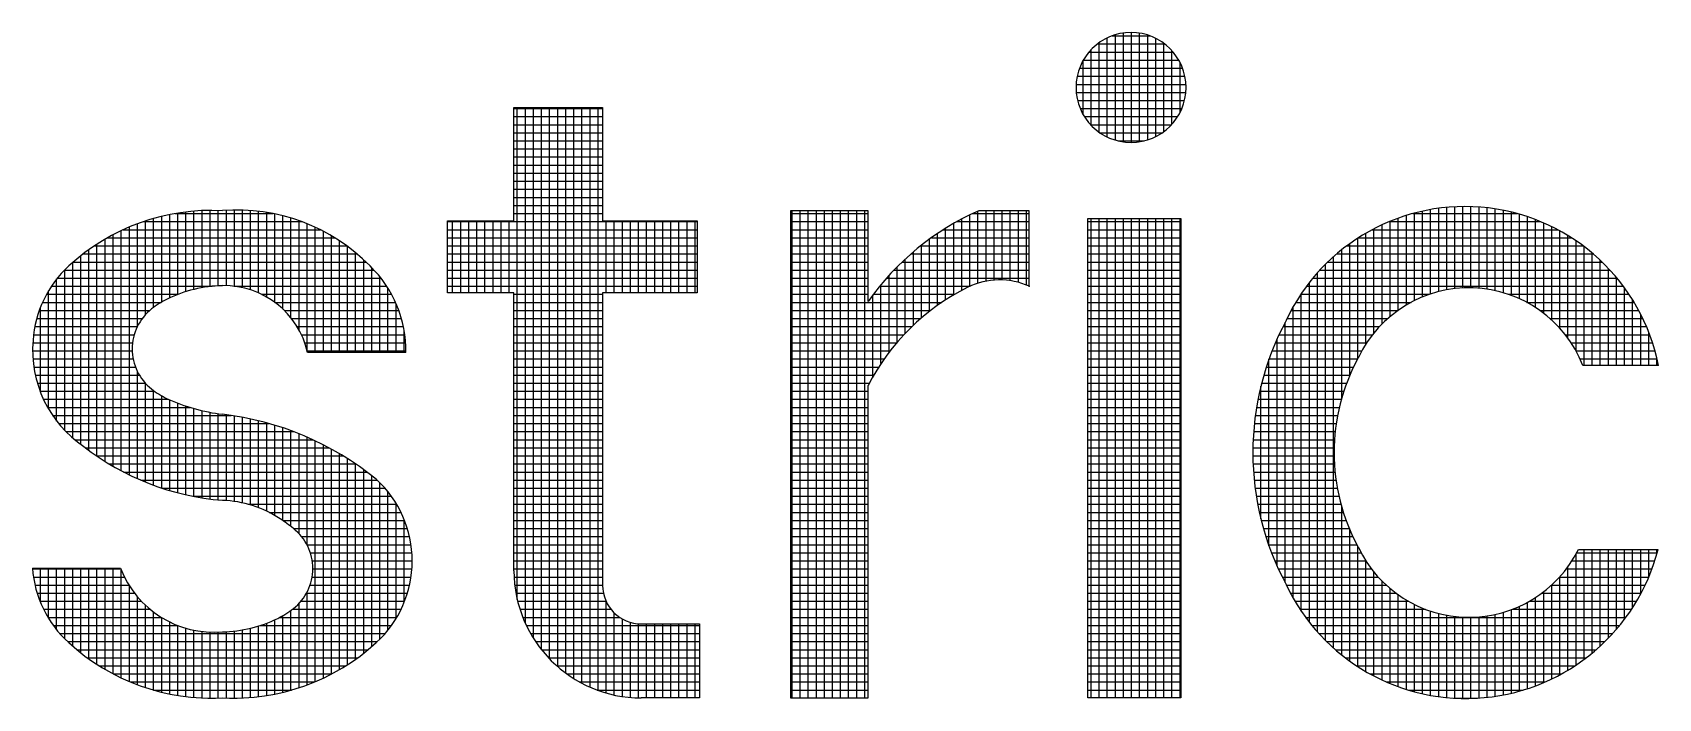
# Model space of a CAD drawing. Header units: inches. Extents: x 2106 to 2947, y -14 to 580.
# Drawn here: x 2817.54 to 2821.033, y 86.059 to 87.491 of the extents above; entities that cross this region are included whole.
import ezdxf

# ---------------------------------------------------------------- set-up
doc = ezdxf.new("R2010")
doc.units = ezdxf.units.IN
doc.header["$MEASUREMENT"] = 0
doc.layers.add('BG ÇÑ±¹Áö¿ª³\xad¹æ±â¼úÁÖ½ÄÈ¸»ç CI', color=7, linetype='Continuous')

msp = doc.modelspace()

# ---------------------------------------------------------------- linework, layer by layer
at = {"layer": 'BG ÇÑ±¹Áö¿ª³\xad¹æ±â¼úÁÖ½ÄÈ¸»ç CI', "color": 7, "linetype": 'Continuous', "lineweight": 25}
for p, q in [((2819.8491, 87.2659), (2819.8491, 87.4791)), ((2819.8593, 87.4834), (2819.9409, 87.4834)), ((2819.8665, 87.2592), (2819.8665, 87.4858)), ((2819.8838, 87.2554), (2819.8838, 87.4896)), ((2819.9012, 87.2543), (2819.9012, 87.4907)), ((2819.9186, 87.2557), (2819.9186, 87.4892)), ((2819.9359, 87.2599), (2819.9359, 87.4851)), ((2819.9533, 87.2669), (2819.9533, 87.478)), ((2819.8097, 87.4487), (2819.9904, 87.4487)), ((2819.8144, 87.2911), (2819.8144, 87.4539)), ((2819.8279, 87.4661), (2819.9723, 87.4661)), ((2819.8317, 87.2761), (2819.8317, 87.4689)), ((2819.9707, 87.2777), (2819.9707, 87.4673)), ((2819.988, 87.2935), (2819.988, 87.4515)), ((2819.7894, 87.414), (2820.0108, 87.414)), ((2819.797, 87.3146), (2819.797, 87.4303)), ((2819.7976, 87.4313), (2820.0026, 87.4313)), ((2820.0054, 87.3188), (2820.0054, 87.4262)), ((2819.7821, 87.3792), (2820.0181, 87.3792)), ((2819.7844, 87.3966), (2820.0158, 87.3966)), ((2819.7824, 87.3619), (2820.0178, 87.3619)), ((2819.7853, 87.3445), (2820.0149, 87.3445)), ((2818.5744, 87.0857), (2818.5744, 87.3293)), ((2818.5744, 87.3293), (2818.7649, 87.3293)), ((2818.5744, 87.3271), (2818.7649, 87.3271)), ((2818.5744, 87.3098), (2818.7649, 87.3098)), ((2818.5815, 86.2717), (2818.5815, 87.3293)), ((2818.5989, 86.2205), (2818.5989, 87.3293)), ((2818.6162, 86.1882), (2818.6162, 87.3293)), ((2818.6336, 86.1636), (2818.6336, 87.3293)), ((2818.651, 86.1438), (2818.651, 87.3293)), ((2818.6683, 86.1273), (2818.6683, 87.3293)), ((2818.6857, 86.1133), (2818.6857, 87.3293)), ((2818.7031, 86.1016), (2818.7031, 87.3293)), ((2818.7204, 86.0916), (2818.7204, 87.3293)), ((2818.7378, 86.0832), (2818.7378, 87.3293)), ((2818.7551, 86.0763), (2818.7551, 87.3293)), ((2818.7649, 87.3293), (2818.7649, 87.0857)), ((2819.7909, 87.3271), (2820.0092, 87.3271)), ((2819.7999, 87.3098), (2820.0003, 87.3098)), ((2818.5744, 87.2924), (2818.7649, 87.2924)), ((2818.5744, 87.275), (2818.7649, 87.275)), ((2819.8132, 87.2924), (2819.987, 87.2924)), ((2819.8332, 87.275), (2819.967, 87.275)), ((2818.5744, 87.2577), (2818.7649, 87.2577)), ((2818.5744, 87.2403), (2818.7649, 87.2403)), ((2819.872, 87.2577), (2819.9282, 87.2577)), ((2818.5744, 87.223), (2818.7649, 87.223)), ((2818.5744, 87.2056), (2818.7649, 87.2056)), ((2818.5744, 87.1882), (2818.7649, 87.1882)), ((2818.5744, 87.1709), (2818.7649, 87.1709)), ((2818.5744, 87.1535), (2818.7649, 87.1535)), ((2818.5744, 87.1361), (2818.7649, 87.1361)), ((2817.8001, 86.8996), (2817.8001, 87.0908)), ((2817.8175, 86.9111), (2817.8175, 87.0954)), ((2817.8348, 86.9201), (2817.8348, 87.0992)), ((2817.8463, 87.1014), (2818.0568, 87.1014)), ((2817.8522, 86.9275), (2817.8522, 87.1024)), ((2817.8696, 86.9336), (2817.8696, 87.1049)), ((2817.8869, 86.9385), (2817.8869, 87.1067)), ((2817.9043, 86.9421), (2817.9043, 87.1078)), ((2817.9216, 86.9447), (2817.9216, 87.1082)), ((2817.939, 86.9461), (2817.939, 87.108)), ((2817.9564, 86.9464), (2817.9564, 87.1082)), ((2817.9737, 86.9451), (2817.9737, 87.1088)), ((2817.9911, 86.9421), (2817.9911, 87.1087)), ((2818.0085, 86.9374), (2818.0085, 87.1079)), ((2818.0258, 86.9308), (2818.0258, 87.1062)), ((2818.0432, 86.922), (2818.0432, 87.1038)), ((2818.0606, 86.9106), (2818.0606, 87.1006)), ((2818.0779, 86.8961), (2818.0779, 87.0966)), ((2818.0953, 86.8772), (2818.0953, 87.0918)), ((2818.5744, 87.1188), (2818.7649, 87.1188)), ((2818.5744, 87.1014), (2818.7649, 87.1014)), ((2819.1687, 87.1075), (2819.1687, 86.0601)), ((2819.3352, 87.1075), (2819.1687, 87.1075)), ((2819.1687, 87.1014), (2819.3352, 87.1014)), ((2819.1719, 86.0601), (2819.1719, 87.1075)), ((2819.1893, 86.0601), (2819.1893, 87.1075)), ((2819.2066, 86.0601), (2819.2066, 87.1075)), ((2819.224, 86.0601), (2819.224, 87.1075)), ((2819.2414, 86.0601), (2819.2414, 87.1075)), ((2819.2587, 86.0601), (2819.2587, 87.1075)), ((2819.2761, 86.0601), (2819.2761, 87.1075)), ((2819.2934, 86.0601), (2819.2934, 87.1075)), ((2819.3108, 86.0601), (2819.3108, 87.1075)), ((2819.3282, 86.0601), (2819.3282, 87.1075)), ((2819.3352, 86.9123), (2819.3352, 87.1075)), ((2819.5365, 86.9361), (2819.5365, 87.0898)), ((2819.5539, 86.9449), (2819.5539, 87.0986)), ((2819.5597, 87.1014), (2819.6816, 87.1014)), ((2819.5713, 86.9515), (2819.5713, 87.1067)), ((2819.6816, 87.1075), (2819.5731, 87.1075)), ((2819.5886, 86.956), (2819.5886, 87.1075)), ((2819.606, 86.9583), (2819.606, 87.1075)), ((2819.6234, 86.9587), (2819.6234, 87.1075)), ((2819.6407, 86.9571), (2819.6407, 87.1075)), ((2819.6581, 86.9535), (2819.6581, 87.1075)), ((2819.6755, 86.9477), (2819.6755, 87.1075)), ((2819.6816, 86.9451), (2819.6816, 87.1075)), ((2819.8072, 87.091), (2820.0069, 87.091)), ((2819.8072, 86.0601), (2819.8072, 87.091)), ((2819.8144, 86.0601), (2819.8144, 87.091)), ((2819.8317, 86.0601), (2819.8317, 87.091)), ((2819.8491, 86.0601), (2819.8491, 87.091)), ((2819.8665, 86.0601), (2819.8665, 87.091)), ((2819.8838, 86.0601), (2819.8838, 87.091)), ((2819.9012, 86.0601), (2819.9012, 87.091)), ((2819.9186, 86.0601), (2819.9186, 87.091)), ((2819.9359, 86.0601), (2819.9359, 87.091)), ((2819.9533, 86.0601), (2819.9533, 87.091)), ((2819.9707, 86.0601), (2819.9707, 87.091)), ((2819.988, 86.0601), (2819.988, 87.091)), ((2820.0054, 86.0601), (2820.0054, 87.091)), ((2820.0069, 87.091), (2820.0069, 86.0601)), ((2820.4742, 86.8935), (2820.4742, 87.0915)), ((2820.4916, 86.9047), (2820.4916, 87.0974)), ((2820.5054, 87.1014), (2820.7297, 87.1014)), ((2820.509, 86.9142), (2820.509, 87.1024)), ((2820.5263, 86.922), (2820.5263, 87.1066)), ((2820.5437, 86.9285), (2820.5437, 87.11)), ((2820.5611, 86.9335), (2820.5611, 87.1127)), ((2820.5784, 86.9373), (2820.5784, 87.1147)), ((2820.5958, 86.9399), (2820.5958, 87.116)), ((2820.6131, 86.9413), (2820.6131, 87.1165)), ((2820.6305, 86.9416), (2820.6305, 87.1163)), ((2820.6479, 86.9407), (2820.6479, 87.1154)), ((2820.6652, 86.9387), (2820.6652, 87.1138)), ((2820.6826, 86.9355), (2820.6826, 87.1115)), ((2820.7, 86.931), (2820.7, 87.1084)), ((2820.7173, 86.9253), (2820.7173, 87.1046)), ((2820.7347, 86.9181), (2820.7347, 87.1)), ((2820.7521, 86.9094), (2820.7521, 87.0946)), ((2817.7133, 86.5579), (2817.7133, 87.056)), ((2817.7306, 86.5483), (2817.7306, 87.0647)), ((2817.7349, 87.0667), (2818.1584, 87.0667)), ((2817.748, 86.5395), (2817.748, 87.0724)), ((2817.7654, 86.8588), (2817.7654, 87.0794)), ((2817.7785, 87.084), (2818.1184, 87.084)), ((2817.7827, 86.8842), (2817.7827, 87.0855)), ((2818.1127, 86.8512), (2818.1127, 87.0861)), ((2818.13, 86.8068), (2818.13, 87.0795)), ((2818.1474, 86.8025), (2818.1474, 87.072)), ((2818.1648, 86.8025), (2818.1648, 87.0634)), ((2818.1821, 86.8025), (2818.1821, 87.0538)), ((2818.4316, 86.931), (2818.4316, 87.0857)), ((2818.4316, 87.0857), (2818.5744, 87.0857)), ((2818.4316, 87.084), (2818.9683, 87.084)), ((2818.4316, 87.0667), (2818.9683, 87.0667)), ((2818.4426, 86.931), (2818.4426, 87.0857)), ((2818.4599, 86.931), (2818.4599, 87.0857)), ((2818.4773, 86.931), (2818.4773, 87.0857)), ((2818.4947, 86.931), (2818.4947, 87.0857)), ((2818.512, 86.931), (2818.512, 87.0857)), ((2818.5294, 86.931), (2818.5294, 87.0857)), ((2818.5468, 86.931), (2818.5468, 87.0857)), ((2818.5641, 86.931), (2818.5641, 87.0857)), ((2818.7649, 87.0857), (2818.9683, 87.0857)), ((2818.7725, 86.931), (2818.7725, 87.0857)), ((2818.7899, 86.931), (2818.7899, 87.0857)), ((2818.8072, 86.931), (2818.8072, 87.0857)), ((2818.8246, 86.931), (2818.8246, 87.0857)), ((2818.842, 86.931), (2818.842, 87.0857)), ((2818.8593, 86.931), (2818.8593, 87.0857)), ((2818.8767, 86.931), (2818.8767, 87.0857)), ((2818.8941, 86.931), (2818.8941, 87.0857)), ((2818.9114, 86.931), (2818.9114, 87.0857)), ((2818.9288, 86.931), (2818.9288, 87.0857)), ((2818.9462, 86.931), (2818.9462, 87.0857)), ((2818.9635, 86.931), (2818.9635, 87.0857)), ((2818.9683, 87.0857), (2818.9683, 86.931)), ((2819.1687, 87.084), (2819.3352, 87.084)), ((2819.1687, 87.0667), (2819.3352, 87.0667)), ((2819.4845, 86.904), (2819.4845, 87.0585)), ((2819.4969, 87.0667), (2819.6816, 87.0667)), ((2819.5018, 86.9157), (2819.5018, 87.0698)), ((2819.5192, 86.9264), (2819.5192, 87.0802)), ((2819.526, 87.084), (2819.6816, 87.084)), ((2819.8072, 87.084), (2820.0069, 87.084)), ((2819.8072, 87.0667), (2820.0069, 87.0667)), ((2820.4048, 86.8209), (2820.4048, 87.0592)), ((2820.4182, 87.0667), (2820.8169, 87.0667)), ((2820.4221, 86.8449), (2820.4221, 87.0688)), ((2820.4395, 86.8641), (2820.4395, 87.0773)), ((2820.4548, 87.084), (2820.7802, 87.084)), ((2820.4569, 86.8801), (2820.4569, 87.0849)), ((2820.7694, 86.8991), (2820.7694, 87.0884)), ((2820.7868, 86.8867), (2820.7868, 87.0812)), ((2820.8042, 86.8721), (2820.8042, 87.0732)), ((2820.8215, 86.8545), (2820.8215, 87.0642)), ((2820.8389, 86.833), (2820.8389, 87.0541)), ((2817.6612, 86.5919), (2817.6612, 87.0239)), ((2817.6728, 87.0319), (2818.2154, 87.0319)), ((2817.6785, 86.5796), (2817.6785, 87.0357)), ((2817.6959, 86.5683), (2817.6959, 87.0464)), ((2817.701, 87.0493), (2818.1896, 87.0493)), ((2818.1995, 86.8025), (2818.1995, 87.043)), ((2818.2168, 86.8025), (2818.2168, 87.0308)), ((2818.4316, 87.0493), (2818.9683, 87.0493)), ((2818.4316, 87.0319), (2818.9683, 87.0319)), ((2819.1687, 87.0493), (2819.3352, 87.0493)), ((2819.1687, 87.0319), (2819.3352, 87.0319)), ((2819.4324, 86.8612), (2819.4324, 87.019)), ((2819.4481, 87.0319), (2819.6816, 87.0319)), ((2819.4497, 86.8769), (2819.4497, 87.0332)), ((2819.4671, 86.8911), (2819.4671, 87.0464)), ((2819.4712, 87.0493), (2819.6816, 87.0493)), ((2819.8072, 87.0493), (2820.0069, 87.0493)), ((2819.8072, 87.0319), (2820.0069, 87.0319)), ((2820.3527, 86.7047), (2820.3527, 87.0235)), ((2820.3635, 87.0319), (2820.8715, 87.0319)), ((2820.37, 86.7537), (2820.37, 87.0367)), ((2820.3874, 86.7897), (2820.3874, 87.0486)), ((2820.3885, 87.0493), (2820.8465, 87.0493)), ((2820.8562, 86.8057), (2820.8562, 87.0429)), ((2820.8736, 86.7744), (2820.8736, 87.0304)), ((2817.6265, 86.6184), (2817.6265, 86.9965)), ((2817.6272, 86.9972), (2818.2567, 86.9972)), ((2817.6438, 86.6047), (2817.6438, 87.0109)), ((2817.6485, 87.0146), (2818.2374, 87.0146)), ((2818.2342, 86.8025), (2818.2342, 87.0173)), ((2818.2516, 86.8025), (2818.2516, 87.002)), ((2818.2689, 86.8025), (2818.2689, 86.985)), ((2818.4316, 87.0146), (2818.9683, 87.0146)), ((2818.4316, 86.9972), (2818.9683, 86.9972)), ((2819.1687, 87.0146), (2819.3352, 87.0146)), ((2819.1687, 86.9972), (2819.3352, 86.9972)), ((2819.3976, 86.8247), (2819.3976, 86.9868)), ((2819.4083, 86.9972), (2819.6816, 86.9972)), ((2819.415, 86.8439), (2819.415, 87.0035)), ((2819.4273, 87.0146), (2819.6816, 87.0146)), ((2819.8072, 87.0146), (2820.0069, 87.0146)), ((2819.8072, 86.9972), (2820.0069, 86.9972)), ((2820.3179, 86.1834), (2820.3179, 86.9924)), ((2820.3228, 86.9972), (2820.9123, 86.9972)), ((2820.3353, 86.1671), (2820.3353, 87.0088)), ((2820.3419, 87.0146), (2820.8932, 87.0146)), ((2820.891, 86.7744), (2820.891, 87.0165)), ((2820.9083, 86.7744), (2820.9083, 87.001)), ((2817.5917, 86.6554), (2817.5917, 86.9607)), ((2817.5931, 86.9625), (2818.2886, 86.9625)), ((2817.6085, 86.9798), (2818.2739, 86.9798)), ((2817.6091, 86.6351), (2817.6091, 86.9804)), ((2818.2863, 86.8025), (2818.2863, 86.9654)), ((2818.4316, 86.9798), (2818.9683, 86.9798)), ((2818.4316, 86.9625), (2818.9683, 86.9625)), ((2819.1687, 86.9798), (2819.3352, 86.9798)), ((2819.1687, 86.9625), (2819.3352, 86.9625)), ((2819.3749, 86.9625), (2819.6816, 86.9625)), ((2819.3803, 86.8031), (2819.3803, 86.9685)), ((2819.3909, 86.9798), (2819.6816, 86.9798)), ((2819.8072, 86.9798), (2820.0069, 86.9798)), ((2819.8072, 86.9625), (2820.0069, 86.9625)), ((2820.2832, 86.2226), (2820.2832, 86.9531)), ((2820.2907, 86.9625), (2820.9443, 86.9625)), ((2820.3006, 86.2018), (2820.3006, 86.974)), ((2820.3059, 86.9798), (2820.9292, 86.9798)), ((2820.9257, 86.7744), (2820.9257, 86.9836)), ((2820.9431, 86.7744), (2820.9431, 86.964)), ((2817.5699, 86.9278), (2817.8528, 86.9278)), ((2817.5744, 86.6813), (2817.5744, 86.9355)), ((2817.5804, 86.9451), (2817.926, 86.9451)), ((2817.9735, 86.9451), (2818.301, 86.9451)), ((2818.0323, 86.9278), (2818.3113, 86.9278)), ((2818.3037, 86.8025), (2818.3037, 86.9409)), ((2818.4316, 86.9451), (2818.9683, 86.9451)), ((2818.5744, 86.931), (2818.4316, 86.931)), ((2818.5744, 86.3335), (2818.5744, 86.931)), ((2818.5744, 86.9278), (2818.7649, 86.9278)), ((2818.9683, 86.931), (2818.7649, 86.931)), ((2818.7649, 86.931), (2818.7649, 86.302)), ((2819.1687, 86.9451), (2819.3352, 86.9451)), ((2819.1687, 86.9278), (2819.3352, 86.9278)), ((2819.3455, 86.7505), (2819.3455, 86.9265)), ((2819.3465, 86.9278), (2819.5214, 86.9278)), ((2819.3601, 86.9451), (2819.5545, 86.9451)), ((2819.3629, 86.7787), (2819.3629, 86.9485)), ((2819.8072, 86.9451), (2820.0069, 86.9451)), ((2819.8072, 86.9278), (2820.0069, 86.9278)), ((2820.2649, 86.9278), (2820.5416, 86.9278)), ((2820.2659, 86.2465), (2820.2659, 86.9291)), ((2820.2771, 86.9451), (2820.9579, 86.9451)), ((2820.7103, 86.9278), (2820.9701, 86.9278)), ((2820.9604, 86.7744), (2820.9604, 86.9417)), ((2820.9778, 86.7744), (2820.9778, 86.9158)), ((2817.5543, 86.893), (2817.7918, 86.893)), ((2817.557, 86.7174), (2817.557, 86.9002)), ((2817.5613, 86.9104), (2817.8163, 86.9104)), ((2818.0609, 86.9104), (2818.3199, 86.9104)), ((2818.0811, 86.893), (2818.3269, 86.893)), ((2818.321, 86.8025), (2818.321, 86.9078)), ((2818.5744, 86.9104), (2818.7649, 86.9104)), ((2818.5744, 86.893), (2818.7649, 86.893)), ((2819.1687, 86.9104), (2819.4937, 86.9104)), ((2819.1687, 86.893), (2819.4696, 86.893)), ((2819.8072, 86.9104), (2820.0069, 86.9104)), ((2819.8072, 86.893), (2820.0069, 86.893)), ((2820.2441, 86.893), (2820.4736, 86.893)), ((2820.2485, 86.2745), (2820.2485, 86.901)), ((2820.254, 86.9104), (2820.5016, 86.9104)), ((2820.7503, 86.9104), (2820.9811, 86.9104)), ((2820.7783, 86.893), (2820.9909, 86.893)), ((2820.9952, 86.7744), (2820.9952, 86.885)), ((2817.5448, 86.8583), (2817.7651, 86.8583)), ((2817.5489, 86.8757), (2817.7757, 86.8757)), ((2818.0965, 86.8757), (2818.3325, 86.8757)), ((2818.1085, 86.8583), (2818.3368, 86.8583)), ((2818.3384, 86.8025), (2818.3384, 86.8499)), ((2818.5744, 86.8757), (2818.7649, 86.8757)), ((2818.5744, 86.8583), (2818.7649, 86.8583)), ((2819.1687, 86.8757), (2819.4483, 86.8757)), ((2819.1687, 86.8583), (2819.4293, 86.8583)), ((2819.8072, 86.8757), (2820.0069, 86.8757)), ((2819.8072, 86.8583), (2820.0069, 86.8583)), ((2820.2265, 86.8583), (2820.4339, 86.8583)), ((2820.2311, 86.3079), (2820.2311, 86.8673)), ((2820.2353, 86.8757), (2820.4517, 86.8757)), ((2820.8002, 86.8757), (2820.9998, 86.8757)), ((2820.818, 86.8583), (2821.0076, 86.8583)), ((2821.0125, 86.7744), (2821.0125, 86.8461)), ((2817.5407, 86.8236), (2817.7549, 86.8236)), ((2817.5422, 86.8409), (2817.7584, 86.8409)), ((2818.1179, 86.8409), (2818.3398, 86.8409)), ((2818.125, 86.8236), (2818.3416, 86.8236)), ((2818.5744, 86.8409), (2818.7649, 86.8409)), ((2818.5744, 86.8236), (2818.7649, 86.8236)), ((2819.1687, 86.8409), (2819.4122, 86.8409)), ((2819.1687, 86.8236), (2819.3967, 86.8236)), ((2819.8072, 86.8409), (2820.0069, 86.8409)), ((2819.8072, 86.8236), (2820.0069, 86.8236)), ((2820.2103, 86.8236), (2820.4065, 86.8236)), ((2820.2138, 86.3436), (2820.2138, 86.8316)), ((2820.218, 86.8409), (2820.419, 86.8409)), ((2820.8329, 86.8409), (2821.0145, 86.8409)), ((2820.8454, 86.8236), (2821.0206, 86.8236)), ((2817.5402, 86.8062), (2817.7541, 86.8062)), ((2817.5409, 86.7888), (2817.7562, 86.7888)), ((2818.1302, 86.8062), (2818.3422, 86.8062)), ((2818.3422, 86.8025), (2818.131, 86.8025)), ((2818.5744, 86.8062), (2818.7649, 86.8062)), ((2818.5744, 86.7888), (2818.7649, 86.7888)), ((2819.1687, 86.8062), (2819.3826, 86.8062)), ((2819.1687, 86.7888), (2819.3698, 86.7888)), ((2819.8072, 86.8062), (2820.0069, 86.8062)), ((2819.8072, 86.7888), (2820.0069, 86.7888)), ((2820.1964, 86.387), (2820.1964, 86.7882)), ((2820.1966, 86.7888), (2820.387, 86.7888)), ((2820.2031, 86.8062), (2820.396, 86.8062)), ((2820.8559, 86.8062), (2821.0258, 86.8062)), ((2820.8648, 86.7888), (2821.0302, 86.7888)), ((2821.0333, 86.7744), (2820.8709, 86.7744)), ((2821.0299, 86.7744), (2821.0299, 86.7902)), ((2817.5428, 86.7715), (2817.7612, 86.7715)), ((2817.546, 86.7541), (2817.7696, 86.7541)), ((2817.7654, 86.5314), (2817.7654, 86.7619)), ((2818.5744, 86.7715), (2818.7649, 86.7715)), ((2818.5744, 86.7541), (2818.7649, 86.7541)), ((2819.1687, 86.7715), (2819.3582, 86.7715)), ((2819.1687, 86.7541), (2819.3476, 86.7541)), ((2819.8072, 86.7715), (2820.0069, 86.7715)), ((2819.8072, 86.7541), (2820.0069, 86.7541)), ((2820.1854, 86.7541), (2820.3702, 86.7541)), ((2820.1907, 86.7715), (2820.3781, 86.7715)), ((2817.5504, 86.7367), (2817.7825, 86.7367)), ((2817.5562, 86.7194), (2817.8024, 86.7194)), ((2817.7827, 86.5241), (2817.7827, 86.7365)), ((2817.8001, 86.5174), (2817.8001, 86.7211)), ((2817.8175, 86.5113), (2817.8175, 86.7096)), ((2818.5744, 86.7367), (2818.7649, 86.7367)), ((2818.5744, 86.7194), (2818.7649, 86.7194)), ((2819.1687, 86.7367), (2819.338, 86.7367)), ((2819.1687, 86.7194), (2819.3352, 86.7194)), ((2819.3352, 86.0601), (2819.3352, 86.7314)), ((2819.8072, 86.7367), (2820.0069, 86.7367)), ((2819.8072, 86.7194), (2820.0069, 86.7194)), ((2820.1765, 86.7194), (2820.3572, 86.7194)), ((2820.179, 86.4449), (2820.179, 86.7302)), ((2820.1807, 86.7367), (2820.3633, 86.7367)), ((2817.5635, 86.702), (2817.832, 86.702)), ((2817.5724, 86.6847), (2817.8786, 86.6847)), ((2817.8348, 86.5059), (2817.8348, 86.7008)), ((2817.8522, 86.5011), (2817.8522, 86.6937)), ((2817.8696, 86.4969), (2817.8696, 86.6875)), ((2817.8869, 86.4932), (2817.8869, 86.6822)), ((2817.9043, 86.4902), (2817.9043, 86.6777)), ((2817.9216, 86.4877), (2817.9216, 86.674)), ((2817.939, 86.4857), (2817.939, 86.671)), ((2818.5744, 86.702), (2818.7649, 86.702)), ((2818.5744, 86.6847), (2818.7649, 86.6847)), ((2819.1687, 86.702), (2819.3352, 86.702)), ((2819.1687, 86.6847), (2819.3352, 86.6847)), ((2819.8072, 86.702), (2820.0069, 86.702)), ((2819.8072, 86.6847), (2820.0069, 86.6847)), ((2820.1697, 86.6847), (2820.3475, 86.6847)), ((2820.1728, 86.702), (2820.3519, 86.702)), ((2817.5832, 86.6673), (2817.9668, 86.6673)), ((2817.596, 86.6499), (2818.048, 86.6499)), ((2817.9564, 86.4844), (2817.9564, 86.6687)), ((2817.9737, 86.4825), (2817.9737, 86.6662)), ((2817.9911, 86.4794), (2817.9911, 86.6632)), ((2818.0085, 86.4748), (2818.0085, 86.6598)), ((2818.0258, 86.4689), (2818.0258, 86.6558)), ((2818.0432, 86.4615), (2818.0432, 86.6513)), ((2818.0606, 86.4523), (2818.0606, 86.6462)), ((2818.0779, 86.4413), (2818.0779, 86.6407)), ((2818.5744, 86.6673), (2818.7649, 86.6673)), ((2818.5744, 86.6499), (2818.7649, 86.6499)), ((2819.1687, 86.6673), (2819.3352, 86.6673)), ((2819.1687, 86.6499), (2819.3352, 86.6499)), ((2819.8072, 86.6673), (2820.0069, 86.6673)), ((2819.8072, 86.6499), (2820.0069, 86.6499)), ((2820.165, 86.6499), (2820.3408, 86.6499)), ((2820.1671, 86.6673), (2820.3438, 86.6673)), ((2817.6115, 86.6326), (2818.1006, 86.6326)), ((2817.6303, 86.6152), (2818.1421, 86.6152)), ((2818.0953, 86.4284), (2818.0953, 86.6346)), ((2818.1127, 86.413), (2818.1127, 86.6279)), ((2818.13, 86.3884), (2818.13, 86.6206)), ((2818.1474, 86.0949), (2818.1474, 86.6127)), ((2818.1648, 86.1026), (2818.1648, 86.6042)), ((2818.5744, 86.6326), (2818.7649, 86.6326)), ((2818.5744, 86.6152), (2818.7649, 86.6152)), ((2819.1687, 86.6326), (2819.3352, 86.6326)), ((2819.1687, 86.6152), (2819.3352, 86.6152)), ((2819.8072, 86.6326), (2820.0069, 86.6326)), ((2819.8072, 86.6152), (2820.0069, 86.6152)), ((2820.1624, 86.6152), (2820.3371, 86.6152)), ((2820.1635, 86.6326), (2820.3386, 86.6326)), ((2817.6532, 86.5978), (2818.1769, 86.5978)), ((2817.6773, 86.5805), (2818.2073, 86.5805)), ((2818.1821, 86.1112), (2818.1821, 86.595)), ((2818.1995, 86.1208), (2818.1995, 86.5851)), ((2818.2168, 86.1314), (2818.2168, 86.5745)), ((2818.5744, 86.5978), (2818.7649, 86.5978)), ((2818.5744, 86.5805), (2818.7649, 86.5805)), ((2819.1687, 86.5978), (2819.3352, 86.5978)), ((2819.1687, 86.5805), (2819.3352, 86.5805)), ((2819.8072, 86.5978), (2820.0069, 86.5978)), ((2819.8072, 86.5805), (2820.0069, 86.5805)), ((2820.1618, 86.5805), (2820.3363, 86.5805)), ((2820.1619, 86.5978), (2820.3363, 86.5978)), ((2817.7044, 86.5631), (2818.2342, 86.5631)), ((2817.7356, 86.5457), (2818.2585, 86.5457)), ((2818.2342, 86.1431), (2818.2342, 86.5631)), ((2818.2516, 86.1561), (2818.2516, 86.5509)), ((2818.2689, 86.1704), (2818.2689, 86.5378)), ((2818.5744, 86.5631), (2818.7649, 86.5631)), ((2818.5744, 86.5457), (2818.7649, 86.5457)), ((2819.1687, 86.5631), (2819.3352, 86.5631)), ((2819.1687, 86.5457), (2819.3352, 86.5457)), ((2819.8072, 86.5631), (2820.0069, 86.5631)), ((2819.8072, 86.5457), (2820.0069, 86.5457)), ((2820.1623, 86.5631), (2820.3369, 86.5631)), ((2820.1633, 86.5457), (2820.3383, 86.5457)), ((2817.7724, 86.5284), (2818.2804, 86.5284)), ((2817.8184, 86.511), (2818.2971, 86.511)), ((2818.2863, 86.1864), (2818.2863, 86.5226)), ((2818.3037, 86.2058), (2818.3037, 86.5032)), ((2818.5744, 86.5284), (2818.7649, 86.5284)), ((2818.5744, 86.511), (2818.7649, 86.511)), ((2819.1687, 86.5284), (2819.3352, 86.5284)), ((2819.1687, 86.511), (2819.3352, 86.511)), ((2819.8072, 86.5284), (2820.0069, 86.5284)), ((2819.8072, 86.511), (2820.0069, 86.511)), ((2820.1647, 86.5284), (2820.3404, 86.5284)), ((2820.1667, 86.511), (2820.3432, 86.511)), ((2817.8848, 86.4936), (2818.3109, 86.4936)), ((2818.0035, 86.4763), (2818.3223, 86.4763)), ((2818.321, 86.2306), (2818.321, 86.4784)), ((2818.5744, 86.4936), (2818.7649, 86.4936)), ((2818.5744, 86.4763), (2818.7649, 86.4763)), ((2819.1687, 86.4936), (2819.3352, 86.4936)), ((2819.1687, 86.4763), (2819.3352, 86.4763)), ((2819.8072, 86.4936), (2820.0069, 86.4936)), ((2819.8072, 86.4763), (2820.0069, 86.4763)), ((2820.1692, 86.4936), (2820.3467, 86.4936)), ((2820.1722, 86.4763), (2820.3511, 86.4763)), ((2820.3527, 86.1524), (2820.3527, 86.4705)), ((2818.0484, 86.4589), (2818.3317, 86.4589)), ((2818.0776, 86.4416), (2818.3393, 86.4416)), ((2818.3384, 86.2652), (2818.3384, 86.4438)), ((2818.5744, 86.4589), (2818.7649, 86.4589)), ((2818.5744, 86.4416), (2818.7649, 86.4416)), ((2819.1687, 86.4589), (2819.3352, 86.4589)), ((2819.1687, 86.4416), (2819.3352, 86.4416)), ((2819.8072, 86.4589), (2820.0069, 86.4589)), ((2819.8072, 86.4416), (2820.0069, 86.4416)), ((2820.1758, 86.4589), (2820.3562, 86.4589)), ((2820.1799, 86.4416), (2820.3621, 86.4416)), ((2818.1004, 86.4242), (2818.3453, 86.4242)), ((2818.118, 86.4068), (2818.3499, 86.4068)), ((2818.5744, 86.4242), (2818.7649, 86.4242)), ((2818.5744, 86.4068), (2818.7649, 86.4068)), ((2819.1687, 86.4242), (2819.3352, 86.4242)), ((2819.1687, 86.4068), (2819.3352, 86.4068)), ((2819.8072, 86.4242), (2820.0069, 86.4242)), ((2819.8072, 86.4068), (2820.0069, 86.4068)), ((2820.1845, 86.4242), (2820.3689, 86.4242)), ((2820.1897, 86.4068), (2820.3766, 86.4068)), ((2820.37, 86.1392), (2820.37, 86.4215)), ((2818.1295, 86.3895), (2818.3532, 86.3895)), ((2818.1368, 86.3721), (2818.3551, 86.3721)), ((2818.5744, 86.3895), (2818.7649, 86.3895)), ((2818.5744, 86.3721), (2818.7649, 86.3721)), ((2819.1687, 86.3895), (2819.3352, 86.3895)), ((2819.1687, 86.3721), (2819.3352, 86.3721)), ((2819.8072, 86.3895), (2820.0069, 86.3895)), ((2819.8072, 86.3721), (2820.0069, 86.3721)), ((2820.1955, 86.3895), (2820.3853, 86.3895)), ((2820.2019, 86.3721), (2820.3943, 86.3721)), ((2820.3874, 86.1273), (2820.3874, 86.3855)), ((2820.8562, 86.1306), (2820.8562, 86.3695)), ((2820.8577, 86.3721), (2821.0306, 86.3721)), ((2820.8612, 86.379), (2821.0324, 86.379)), ((2820.8736, 86.1429), (2820.8736, 86.379)), ((2820.891, 86.1565), (2820.891, 86.379)), ((2820.9083, 86.1716), (2820.9083, 86.379)), ((2820.9257, 86.1886), (2820.9257, 86.379)), ((2820.9431, 86.2076), (2820.9431, 86.379)), ((2820.9604, 86.2292), (2820.9604, 86.379)), ((2820.9778, 86.2542), (2820.9778, 86.379)), ((2820.9952, 86.2836), (2820.9952, 86.379)), ((2821.0125, 86.32), (2821.0125, 86.379)), ((2821.0299, 86.3697), (2821.0299, 86.379)), ((2817.54, 86.3391), (2817.729, 86.3391)), ((2817.5401, 86.3374), (2817.7297, 86.3374)), ((2817.557, 86.2658), (2817.557, 86.3391)), ((2817.5744, 86.2314), (2817.5744, 86.3391)), ((2817.5917, 86.2066), (2817.5917, 86.3391)), ((2817.6091, 86.1872), (2817.6091, 86.3391)), ((2817.6265, 86.1711), (2817.6265, 86.3391)), ((2817.6438, 86.1568), (2817.6438, 86.3391)), ((2817.6612, 86.1437), (2817.6612, 86.3391)), ((2817.6785, 86.132), (2817.6785, 86.3391)), ((2817.6959, 86.1213), (2817.6959, 86.3391)), ((2817.7133, 86.1117), (2817.7133, 86.3391)), ((2817.7306, 86.103), (2817.7306, 86.335)), ((2818.141, 86.3547), (2818.3558, 86.3547)), ((2818.1422, 86.3374), (2818.3551, 86.3374)), ((2818.5744, 86.3547), (2818.7649, 86.3547)), ((2818.5744, 86.3374), (2818.7649, 86.3374)), ((2819.1687, 86.3547), (2819.3352, 86.3547)), ((2819.1687, 86.3374), (2819.3352, 86.3374)), ((2819.8072, 86.3547), (2820.0069, 86.3547)), ((2819.8072, 86.3374), (2820.0069, 86.3374)), ((2820.2089, 86.3547), (2820.4045, 86.3547)), ((2820.2166, 86.3374), (2820.4166, 86.3374)), ((2820.4048, 86.1167), (2820.4048, 86.3542)), ((2820.4221, 86.1071), (2820.4221, 86.3303)), ((2820.8215, 86.1098), (2820.8215, 86.3207)), ((2820.8353, 86.3374), (2821.0194, 86.3374)), ((2820.8389, 86.1196), (2820.8389, 86.3422)), ((2820.8475, 86.3547), (2821.0254, 86.3547)), ((2817.5421, 86.32), (2817.7374, 86.32)), ((2817.5454, 86.3026), (2817.7471, 86.3026)), ((2817.55, 86.2853), (2817.7591, 86.2853)), ((2817.748, 86.0953), (2817.748, 86.3011)), ((2818.1286, 86.2853), (2818.3455, 86.2853)), ((2818.13, 86.088), (2818.13, 86.2879)), ((2818.1363, 86.3026), (2818.35, 86.3026)), ((2818.1407, 86.32), (2818.3532, 86.32)), ((2818.5747, 86.32), (2818.7649, 86.32)), ((2818.5762, 86.3026), (2818.7649, 86.3026)), ((2818.5787, 86.2853), (2818.7666, 86.2853)), ((2819.1687, 86.32), (2819.3352, 86.32)), ((2819.1687, 86.3026), (2819.3352, 86.3026)), ((2819.1687, 86.2853), (2819.3352, 86.2853)), ((2819.8072, 86.32), (2820.0069, 86.32)), ((2819.8072, 86.3026), (2820.0069, 86.3026)), ((2819.8072, 86.2853), (2820.0069, 86.2853)), ((2820.2249, 86.32), (2820.431, 86.32)), ((2820.2338, 86.3026), (2820.4483, 86.3026)), ((2820.2426, 86.2853), (2820.4693, 86.2853)), ((2820.4395, 86.0985), (2820.4395, 86.311)), ((2820.4569, 86.0909), (2820.4569, 86.2951)), ((2820.7826, 86.2853), (2820.996, 86.2853)), ((2820.7868, 86.093), (2820.7868, 86.2884)), ((2820.8037, 86.3026), (2821.0048, 86.3026)), ((2820.8042, 86.1009), (2820.8042, 86.3031)), ((2820.8209, 86.32), (2821.0125, 86.32)), ((2817.5562, 86.2679), (2817.7739, 86.2679)), ((2817.5638, 86.2505), (2817.7925, 86.2505)), ((2817.7654, 86.0883), (2817.7654, 86.2774)), ((2817.7827, 86.0822), (2817.7827, 86.2591)), ((2818.0983, 86.2505), (2818.3319, 86.2505)), ((2818.1127, 86.0819), (2818.1127, 86.2634)), ((2818.1167, 86.2679), (2818.3395, 86.2679)), ((2818.5824, 86.2679), (2818.7722, 86.2679)), ((2818.5873, 86.2505), (2818.7827, 86.2505)), ((2818.7725, 86.0706), (2818.7725, 86.2672)), ((2819.1687, 86.2679), (2819.3352, 86.2679)), ((2819.1687, 86.2505), (2819.3352, 86.2505)), ((2819.8072, 86.2679), (2820.0069, 86.2679)), ((2819.8072, 86.2505), (2820.0069, 86.2505)), ((2820.2523, 86.2679), (2820.4959, 86.2679)), ((2820.2632, 86.2505), (2820.5329, 86.2505)), ((2820.4742, 86.0842), (2820.4742, 86.2817)), ((2820.4916, 86.0783), (2820.4916, 86.2704)), ((2820.509, 86.0733), (2820.509, 86.261)), ((2820.5263, 86.069), (2820.5263, 86.2531)), ((2820.719, 86.2505), (2820.9754, 86.2505)), ((2820.7347, 86.0747), (2820.7347, 86.257)), ((2820.7521, 86.08), (2820.7521, 86.2657)), ((2820.756, 86.2679), (2820.9863, 86.2679)), ((2820.7694, 86.0861), (2820.7694, 86.2761)), ((2817.5733, 86.2332), (2817.8167, 86.2332)), ((2817.5847, 86.2158), (2817.8516, 86.2158)), ((2817.8001, 86.0769), (2817.8001, 86.2445)), ((2817.8175, 86.0723), (2817.8175, 86.2327)), ((2817.8348, 86.0684), (2817.8348, 86.2232)), ((2817.8522, 86.0653), (2817.8522, 86.2156)), ((2818.0296, 86.2158), (2818.3112, 86.2158)), ((2818.0432, 86.0651), (2818.0432, 86.2206)), ((2818.0606, 86.0683), (2818.0606, 86.228)), ((2818.0711, 86.2332), (2818.3225, 86.2332)), ((2818.0779, 86.0721), (2818.0779, 86.2369)), ((2818.0953, 86.0766), (2818.0953, 86.2483)), ((2818.5935, 86.2332), (2818.8015, 86.2332)), ((2818.601, 86.2158), (2818.9729, 86.2158)), ((2818.7899, 86.0663), (2818.7899, 86.2426)), ((2818.8072, 86.0631), (2818.8072, 86.2296)), ((2818.8246, 86.0611), (2818.8246, 86.2223)), ((2818.842, 86.0601), (2818.842, 86.2192)), ((2818.8479, 86.219), (2818.9729, 86.219)), ((2818.8593, 86.0601), (2818.8593, 86.219)), ((2818.8767, 86.0601), (2818.8767, 86.219)), ((2818.8941, 86.0601), (2818.8941, 86.219)), ((2818.9114, 86.0601), (2818.9114, 86.219)), ((2818.9288, 86.0601), (2818.9288, 86.219)), ((2818.9462, 86.0601), (2818.9462, 86.219)), ((2818.9635, 86.0601), (2818.9635, 86.219)), ((2818.9729, 86.219), (2818.9729, 86.0601)), ((2819.1687, 86.2332), (2819.3352, 86.2332)), ((2819.1687, 86.2158), (2819.3352, 86.2158)), ((2819.8072, 86.2332), (2820.0069, 86.2332)), ((2819.8072, 86.2158), (2820.0069, 86.2158)), ((2820.2752, 86.2332), (2820.9634, 86.2332)), ((2820.2887, 86.2158), (2820.9499, 86.2158)), ((2820.5437, 86.0655), (2820.5437, 86.2467)), ((2820.5611, 86.0628), (2820.5611, 86.2416)), ((2820.5784, 86.0607), (2820.5784, 86.2378)), ((2820.5958, 86.0594), (2820.5958, 86.2353)), ((2820.6131, 86.0588), (2820.6131, 86.2338)), ((2820.6305, 86.0589), (2820.6305, 86.2336)), ((2820.6479, 86.0597), (2820.6479, 86.2344)), ((2820.6652, 86.0613), (2820.6652, 86.2365)), ((2820.6826, 86.0635), (2820.6826, 86.2397)), ((2820.7, 86.0665), (2820.7, 86.2441)), ((2820.7173, 86.0702), (2820.7173, 86.2499)), ((2817.5986, 86.1984), (2818.2975, 86.1984)), ((2817.6154, 86.1811), (2818.2809, 86.1811)), ((2817.8696, 86.0628), (2817.8696, 86.2097)), ((2817.8869, 86.061), (2817.8869, 86.2055)), ((2817.9043, 86.0599), (2817.9043, 86.2027)), ((2817.9216, 86.0595), (2817.9216, 86.2014)), ((2817.939, 86.0597), (2817.939, 86.2015)), ((2817.9564, 86.0597), (2817.9564, 86.2024)), ((2817.9737, 86.0595), (2817.9737, 86.2037)), ((2817.9911, 86.0599), (2817.9911, 86.2062)), ((2818.0085, 86.061), (2818.0085, 86.2098)), ((2818.0258, 86.0627), (2818.0258, 86.2146)), ((2818.6101, 86.1984), (2818.9729, 86.1984)), ((2818.6208, 86.1811), (2818.9729, 86.1811)), ((2819.1687, 86.1984), (2819.3352, 86.1984)), ((2819.1687, 86.1811), (2819.3352, 86.1811)), ((2819.8072, 86.1984), (2820.0069, 86.1984)), ((2819.8072, 86.1811), (2820.0069, 86.1811)), ((2820.3036, 86.1984), (2820.935, 86.1984)), ((2820.3203, 86.1811), (2820.9183, 86.1811)), ((2817.6352, 86.1637), (2818.2611, 86.1637)), ((2817.6576, 86.1464), (2818.2387, 86.1464)), ((2818.6335, 86.1637), (2818.9729, 86.1637)), ((2818.6485, 86.1464), (2818.9729, 86.1464)), ((2819.1687, 86.1637), (2819.3352, 86.1637)), ((2819.1687, 86.1464), (2819.3352, 86.1464)), ((2819.8072, 86.1637), (2820.0069, 86.1637)), ((2819.8072, 86.1464), (2820.0069, 86.1464)), ((2820.3391, 86.1637), (2820.8995, 86.1637)), ((2820.3604, 86.1464), (2820.8782, 86.1464)), ((2817.6832, 86.129), (2818.2131, 86.129)), ((2817.7134, 86.1116), (2818.1829, 86.1116)), ((2818.6664, 86.129), (2818.9729, 86.129)), ((2818.688, 86.1116), (2818.9729, 86.1116)), ((2819.1687, 86.129), (2819.3352, 86.129)), ((2819.1687, 86.1116), (2819.3352, 86.1116)), ((2819.8072, 86.129), (2820.0069, 86.129)), ((2819.8072, 86.1116), (2820.0069, 86.1116)), ((2820.3848, 86.129), (2820.8538, 86.129)), ((2820.4137, 86.1116), (2820.825, 86.1116)), ((2817.7504, 86.0943), (2818.1459, 86.0943)), ((2817.8001, 86.0769), (2818.0962, 86.0769)), ((2818.7154, 86.0943), (2818.9729, 86.0943)), ((2818.7534, 86.0769), (2818.9729, 86.0769)), ((2819.1687, 86.0943), (2819.3352, 86.0943)), ((2819.1687, 86.0769), (2819.3352, 86.0769)), ((2819.8072, 86.0943), (2820.0069, 86.0943)), ((2819.8072, 86.0769), (2820.0069, 86.0769)), ((2820.449, 86.0943), (2820.7896, 86.0943)), ((2820.4963, 86.0769), (2820.7423, 86.0769)), ((2817.9165, 86.0595), (2817.933, 86.0595)), ((2817.9633, 86.0595), (2817.9798, 86.0595)), ((2818.9729, 86.0601), (2818.8479, 86.0601)), ((2819.1687, 86.0601), (2819.3352, 86.0601)), ((2820.0069, 86.0601), (2819.8072, 86.0601)), ((2820.594, 86.0595), (2820.6446, 86.0595))]:
    msp.add_line(p, q, dxfattribs=at)
for centre, radius, start, end in [((2819.9001, 87.3725), 0.1182, 0, 180), ((2819.9001, 87.3725), 0.1182, 180, 0), ((2817.9247, 86.6541), 0.4541, 87.0436, 132.5331), ((2817.9798, 86.7099), 0.399, 44.3348, 94.5551), ((2819.8061, 86.5812), 0.5756, 113.87, 144.8809), ((2820.6175, 86.6928), 0.4237, 11.1031, 155.1074), ((2817.7788, 86.8132), 0.2382, 132.5331, 176.2965), ((2818.0872, 86.8061), 0.255, 359.1819, 45.7257), ((2819.618, 86.8041), 0.1547, 65.7198, 116.2531), ((2817.9147, 86.745), 0.1924, 116.3475, 128.1347), ((2817.9532, 86.6672), 0.2792, 91.0456, 116.3477), ((2817.9515, 86.7625), 0.1839, 12.5552, 91.0456), ((2819.761, 86.5141), 0.4781, 116.2531, 152.9592), ((2820.626, 86.6787), 0.263, 21.3505, 154.5755), ((2817.8634, 86.8103), 0.1094, 128.1349, 231.8651), ((2820.7606, 86.5876), 0.5988, 151.7346, 208.2654), ((2817.7909, 86.8077), 0.2507, 175.2279, 235.7827), ((2820.7606, 86.5876), 0.4244, 151.2734, 208.7266), ((2817.9147, 86.8756), 0.1924, 231.8653, 243.6525), ((2818, 87.0814), 0.4149, 245.7128, 262.826), ((2817.8736, 86.0328), 0.6413, 50.8434, 83.325), ((2817.9932, 87.0441), 0.561, 232.266, 265.3916), ((2818.1175, 86.3545), 0.2382, 312.5331, 47.4669), ((2817.9387, 86.2417), 0.2433, 56.7764, 87.7719), ((2817.9032, 86.1882), 0.3076, 50.1157, 56.7069), ((2818.0329, 86.3382), 0.1094, 308.1349, 51.8651), ((2820.6193, 86.4854), 0.4266, 205.1594, 345.5591), ((2820.626, 86.4965), 0.263, 205.4245, 333.4568), ((2817.7782, 86.3558), 0.2389, 184.0102, 227.7736), ((2817.9292, 86.4155), 0.2142, 200.8879, 275.08), ((2818.8479, 86.3335), 0.2735, 180, 270), ((2818.8479, 86.302), 0.083, 180, 270), ((2817.9816, 86.4035), 0.1924, 296.3475, 308.1347), ((2817.943, 86.4813), 0.2792, 271.0456, 296.3477), ((2817.9247, 86.5136), 0.4541, 227.4669, 272.9564), ((2817.9716, 86.5136), 0.4541, 267.0436, 312.5331)]:
    msp.add_arc(centre, radius, start, end, dxfattribs=at)
msp.add_point((2819.6815, 86.9451), dxfattribs=at)

doc.saveas('drawing.dxf')
